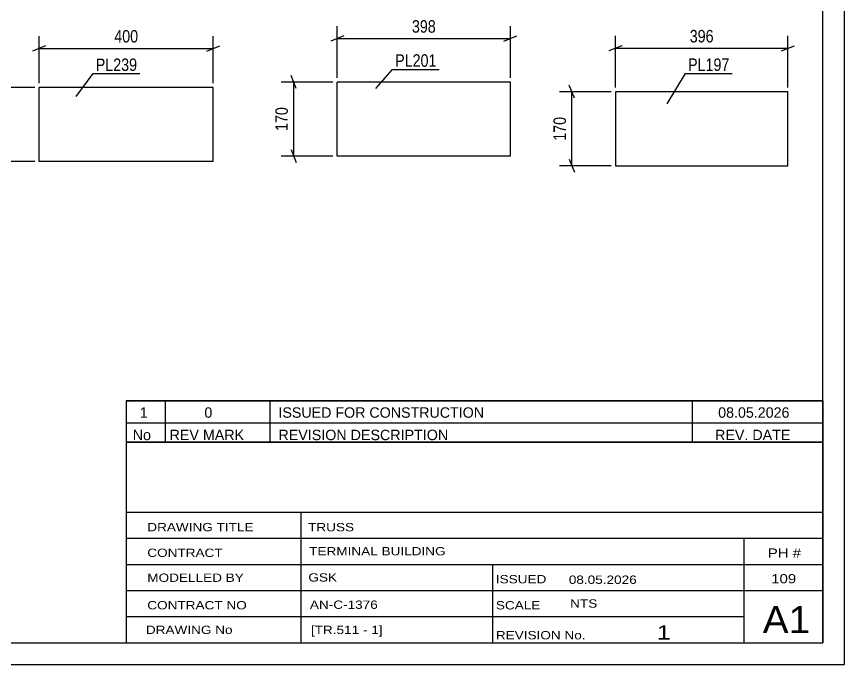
# Model space of a CAD drawing. Header units: millimetres. Extents: x 0 to 420, y 0 to 297.
# Drawn here: x 229.9 to 420, y 0 to 148.9 of the extents above; entities that cross this region are included whole.
import ezdxf

# ---------------------------------------------------------------- set-up
doc = ezdxf.new("R2010")
doc.units = ezdxf.units.MM
doc.styles.add('Arial Narrow', font='ARIALN.TTF', dxfattribs={"height": 0.2})

# ---------------------------------------------------------------- blocks, each defined once
blk = doc.blocks.new('Unknown-317404705-1115')
at = {"color": 5, "linetype": 'Continuous'}
for p, q in [((420, 0), (420, 297)), ((415, 5), (415, 292)), ((5, 5), (415, 5)), ((0, 0), (420, 0))]:
    blk.add_line(p, q, dxfattribs=at)
blk = doc.blocks.new('Part-317404705-8911 - 8910')
at = {"color": 2, "linetype": 'Continuous'}
for p, q in [((343.29, 133.84), (303.51, 133.84)), ((303.51, 116.84), (303.51, 133.84)), ((343.29, 116.84), (343.29, 133.84)), ((343.29, 116.84), (303.51, 116.84))]:
    blk.add_line(p, q, dxfattribs=at)
blk = doc.blocks.new('Part-317404705-8927 - 8926')
at = {"color": 2, "linetype": 'Continuous'}
for p, q in [((407.03, 131.6), (367.39, 131.6)), ((367.39, 131.6), (367.39, 114.6)), ((407.03, 114.6), (407.03, 131.6)), ((367.39, 114.6), (407.03, 114.6))]:
    blk.add_line(p, q, dxfattribs=at)
blk = doc.blocks.new('Part-317404705-8941 - 8940')
at = {"color": 2, "linetype": 'Continuous'}
for p, q in [((275.04, 132.57), (235.04, 132.57)), ((235.04, 115.57), (235.04, 132.57)), ((275.04, 115.57), (275.04, 132.57)), ((275.04, 115.57), (235.04, 115.57))]:
    blk.add_line(p, q, dxfattribs=at)
blk = doc.blocks.new('StraightDimension-317404705-9185 - 8910')
at = {"color": 7, "linetype": 'Continuous'}
for p, q in [((294.11, 132.34), (292.91, 135.34)), ((302.51, 133.84), (290.66, 133.84)), ((293.51, 116.84), (293.51, 133.84)), ((292.91, 118.34), (294.11, 115.34)), ((302.51, 116.84), (290.66, 116.84))]:
    blk.add_line(p, q, dxfattribs=at)
at = {"color": 0}
blk.add_wipeout([(292.76, 128.68), (288.56, 128.68), (288.56, 122), (292.76, 122)], dxfattribs=at)
at = {"color": 3, "style": 'Arial Narrow'}
blk.add_text('170', height=2.863, rotation=90.0002, dxfattribs=at).set_placement((292.16, 122.6))
blk = doc.blocks.new('StraightDimension-317404705-9189 - 8910')
at = {"color": 7, "linetype": 'Continuous'}
for p, q in [((303.51, 134.84), (303.51, 146.69)), ((343.29, 134.84), (343.29, 146.69)), ((305.01, 144.44), (302.01, 143.24)), ((303.51, 143.84), (343.29, 143.84)), ((341.79, 143.24), (344.79, 144.44))]:
    blk.add_line(p, q, dxfattribs=at)
at = {"color": 0}
blk.add_wipeout([(326.75, 144.59), (326.75, 148.79), (320.06, 148.79), (320.06, 144.59)], dxfattribs=at)
at = {"color": 3, "style": 'Arial Narrow'}
blk.add_text('398', height=2.863, dxfattribs=at).set_placement((320.66, 145.19))
blk = doc.blocks.new('StraightDimension-317404705-9205 - 8926')
at = {"color": 7, "linetype": 'Continuous'}
for p, q in [((367.39, 132.6), (367.39, 144.45)), ((407.03, 132.6), (407.03, 144.45)), ((368.89, 142.2), (365.89, 141)), ((367.39, 141.6), (407.03, 141.6)), ((405.53, 141), (408.53, 142.2))]:
    blk.add_line(p, q, dxfattribs=at)
at = {"color": 0}
blk.add_wipeout([(390.55, 142.35), (390.55, 146.55), (383.87, 146.55), (383.87, 142.35)], dxfattribs=at)
at = {"color": 3, "style": 'Arial Narrow'}
blk.add_text('396', height=2.863, dxfattribs=at).set_placement((384.47, 142.95))
blk = doc.blocks.new('StraightDimension-317404705-9201 - 8926')
at = {"color": 7, "linetype": 'Continuous'}
for p, q in [((366.39, 131.6), (354.54, 131.6)), ((357.99, 130.1), (356.79, 133.1)), ((357.39, 114.6), (357.39, 131.6)), ((356.79, 116.1), (357.99, 113.1)), ((366.39, 114.6), (354.54, 114.6))]:
    blk.add_line(p, q, dxfattribs=at)
at = {"color": 0}
blk.add_wipeout([(356.64, 126.44), (352.44, 126.44), (352.44, 119.76), (356.64, 119.76)], dxfattribs=at)
at = {"color": 3, "style": 'Arial Narrow'}
blk.add_text('170', height=2.863, rotation=90.0002, dxfattribs=at).set_placement((356.04, 120.36))
blk = doc.blocks.new('StraightDimension-317404705-9209 - 8940')
at = {"color": 7, "linetype": 'Continuous'}
for p, q in [((227.54, 131.07), (226.34, 134.07)), ((234.04, 132.57), (224.09, 132.57)), ((226.94, 115.57), (226.94, 132.57)), ((226.34, 117.07), (227.54, 114.07)), ((234.04, 115.57), (224.09, 115.57))]:
    blk.add_line(p, q, dxfattribs=at)
at = {"color": 0}
blk.add_wipeout([(226.19, 127.41), (221.99, 127.41), (221.99, 120.73), (226.19, 120.73)], dxfattribs=at)
at = {"color": 3, "style": 'Arial Narrow'}
blk.add_text('170', height=2.863, rotation=90.0002, dxfattribs=at).set_placement((225.59, 121.33))
blk = doc.blocks.new('StraightDimension-317404705-9213 - 8940')
at = {"color": 7, "linetype": 'Continuous'}
for p, q in [((235.04, 133.57), (235.04, 144.42)), ((275.04, 133.57), (275.04, 144.42)), ((236.54, 142.17), (233.54, 140.97)), ((235.04, 141.57), (275.04, 141.57)), ((273.54, 140.97), (276.54, 142.17))]:
    blk.add_line(p, q, dxfattribs=at)
at = {"color": 0}
blk.add_wipeout([(258.38, 142.32), (258.38, 146.52), (251.7, 146.52), (251.7, 142.32)], dxfattribs=at)
at = {"color": 3, "style": 'Arial Narrow'}
blk.add_text('400', height=2.863, dxfattribs=at).set_placement((252.3, 142.92))
blk = doc.blocks.new('Mark-317404705-9689 - 8910')
at = {"color": 0}
blk.add_wipeout([(326.32, 137.36), (326.32, 140.36), (316.81, 140.36), (316.81, 137.36)], dxfattribs=at)
blk.add_wipeout([(326.32, 137.36), (326.32, 140.36), (316.81, 140.36), (316.81, 137.36)], dxfattribs=at)
at = {"color": 30, "linetype": 'Continuous'}
for p, q in [((312.39, 132.39), (316.21, 136.76)), ((316.21, 136.76), (326.92, 136.76))]:
    blk.add_line(p, q, dxfattribs=at)
at = {"color": 3, "style": 'Arial Narrow'}
blk.add_text('PL201', height=2.863, dxfattribs=at).set_placement((316.81, 137.36))
blk = doc.blocks.new('Unknown-317404705-12754')
at = {"color": 7, "linetype": 'Continuous'}
for p, q in [((255, 51.05), (255, 5)), ((255, 51.05), (415, 51.05)), ((415, 51), (415, 5)), ((255, 35), (415, 35)), ((295.14, 35), (295.14, 5)), ((255, 29), (415, 29)), ((397, 5.05), (397, 29.05)), ((255, 23), (415, 23)), ((339.14, 23), (339.14, 5)), ((255, 17), (415, 17)), ((255, 11), (397, 11)), ((255, 5), (415, 5))]:
    blk.add_line(p, q, dxfattribs=at)
at = {"color": 7, "style": 'Arial Narrow'}
for s, height, width, p in [('DRAWING TITLE', 1.9089, 1.425378, (259.88, 30.61)), ('TRUSS', 1.909, 1.425378, (296.81, 30.59)), ('CONTRACT', 1.909, 1.425378, (259.88, 24.71)), ('TERMINAL BUILDING', 1.9089, 1.425378, (297.06, 25.07)), ('MODELLED BY', 1.9089, 1.425378, (259.88, 18.98)), ('GSK', 1.909, 1.425378, (296.88, 19.04)), ('ISSUED', 1.909, 1.425378, (339.94, 18.64)), ('08.05.2026', 1.909, 1.425378, (356.69, 18.52)), ('CONTRACT NO', 1.9089, 1.425378, (259.88, 12.66)), ('AN-C-1376', 1.909, 1.425378, (297.23, 12.78)), ('SCALE', 1.909, 1.425378, (339.94, 12.65)), ('A1', 6.204, 1.25, (401.24, 7.2)), ('DRAWING No', 1.909, 1.425378, (259.56, 7)), ('[TR.511 - 1]', 1.9089, 1.425378, (297.46, 6.99)), ('REVISION No.', 1.9089, 1.425378, (339.94, 5.77)), ('1', 3.34, 1.5, (376.91, 5.68))]:
    blk.add_text(s, height=height, dxfattribs=dict(at, width=width)).set_placement(p)
at = {"color": 7, "linetype": 'Continuous', "style": 'Arial Narrow'}
for s, height, width, p in [('PH #', 2.1, 1.42538, (402.4, 24.55)), ('109', 2.1, 1.42538, (403.19, 18.65)), ('NTS', 1.909, 1.425378, (357, 13.05))]:
    blk.add_text(s, height=height, dxfattribs=dict(at, width=width)).set_placement(p)
blk = doc.blocks.new('Unknown-317404705-12755')
at = {"color": 7, "linetype": 'Continuous'}
for p, q in [((255, 60.55), (415, 60.55)), ((415, 60.55), (255, 60.55)), ((255, 60.55), (255, 55.55)), ((264, 60.55), (264, 55.55)), ((288, 60.55), (288, 55.55)), ((385, 60.55), (385, 55.55)), ((415, 60.55), (415, 55.55)), ((255, 55.55), (415, 55.55)), ((255, 55.55), (255, 51.05)), ((255, 55.55), (415, 55.55)), ((264, 55.55), (264, 51.05)), ((288, 55.55), (288, 51.05)), ((385, 55.55), (385, 51.05)), ((415, 55.55), (415, 51.05)), ((415, 51.05), (255, 51.05))]:
    blk.add_line(p, q, dxfattribs=at)
at = {"color": 7, "linetype": 'Continuous', "style": 'Arial Narrow'}
for s, height, width, p in [('1', 2.39, 1.196471, (258.16, 56.7)), ('0', 2.39, 1.196471, (273, 56.7)), ('ISSUED FOR CONSTRUCTION', 2.3861, 1.196471, (290, 56.7)), ('08.05.2026', 2.386, 1.196471, (391, 56.7)), ('No', 2.386, 1.2, (256.54, 51.55)), ('REV MARK', 2.386, 1.2, (265, 51.55)), ('REVISION DESCRIPTION', 2.3861, 1.2, (290, 51.55)), ('REV. DATE', 2.386, 1.2, (390.28, 51.55))]:
    blk.add_text(s, height=height, dxfattribs=dict(at, width=width)).set_placement(p)
blk = doc.blocks.new('Mark-317404705-9695 - 8926')
at = {"color": 0}
blk.add_wipeout([(393.59, 136.4), (393.59, 139.4), (384.09, 139.4), (384.09, 136.4)], dxfattribs=at)
blk.add_wipeout([(393.59, 136.4), (393.59, 139.4), (384.09, 139.4), (384.09, 136.4)], dxfattribs=at)
at = {"color": 30, "linetype": 'Continuous'}
for p, q in [((379.27, 128.82), (383.49, 135.8)), ((383.49, 135.8), (394.19, 135.8))]:
    blk.add_line(p, q, dxfattribs=at)
at = {"color": 3, "style": 'Arial Narrow'}
blk.add_text('PL197', height=2.863, dxfattribs=at).set_placement((384.09, 136.4))
blk = doc.blocks.new('Mark-317404705-9698 - 8940')
at = {"color": 0}
blk.add_wipeout([(257.56, 136.39), (257.56, 139.39), (248.05, 139.39), (248.05, 136.39)], dxfattribs=at)
blk.add_wipeout([(257.56, 136.39), (257.56, 139.39), (248.05, 139.39), (248.05, 136.39)], dxfattribs=at)
at = {"color": 30, "linetype": 'Continuous'}
for p, q in [((243.53, 130.49), (247.45, 135.79)), ((247.45, 135.79), (258.16, 135.79))]:
    blk.add_line(p, q, dxfattribs=at)
at = {"color": 3, "style": 'Arial Narrow'}
blk.add_text('PL239', height=2.863, dxfattribs=at).set_placement((248.05, 136.39))

msp = doc.modelspace()

# ---------------------------------------------------------------- block references
for name in ['Unknown-317404705-1115', 'Part-317404705-8911 - 8910', 'Part-317404705-8941 - 8940', 'Part-317404705-8927 - 8926', 'Unknown-317404705-12755', 'Unknown-317404705-12754']:
    msp.add_blockref(name, (0, 0))

# ---------------------------------------------------------------- next in the draw order: block references
for name in ['StraightDimension-317404705-9205 - 8926', 'StraightDimension-317404705-9185 - 8910', 'StraightDimension-317404705-9209 - 8940']:
    msp.add_blockref(name, (0, 0))

# ---------------------------------------------------------------- next in the draw order: block references
for name in ['StraightDimension-317404705-9189 - 8910', 'StraightDimension-317404705-9213 - 8940', 'Mark-317404705-9695 - 8926', 'StraightDimension-317404705-9201 - 8926']:
    msp.add_blockref(name, (0, 0))

# ---------------------------------------------------------------- next in the draw order: block references
for name in ['Mark-317404705-9698 - 8940', 'Mark-317404705-9689 - 8910']:
    msp.add_blockref(name, (0, 0))

doc.saveas('drawing.dxf')
